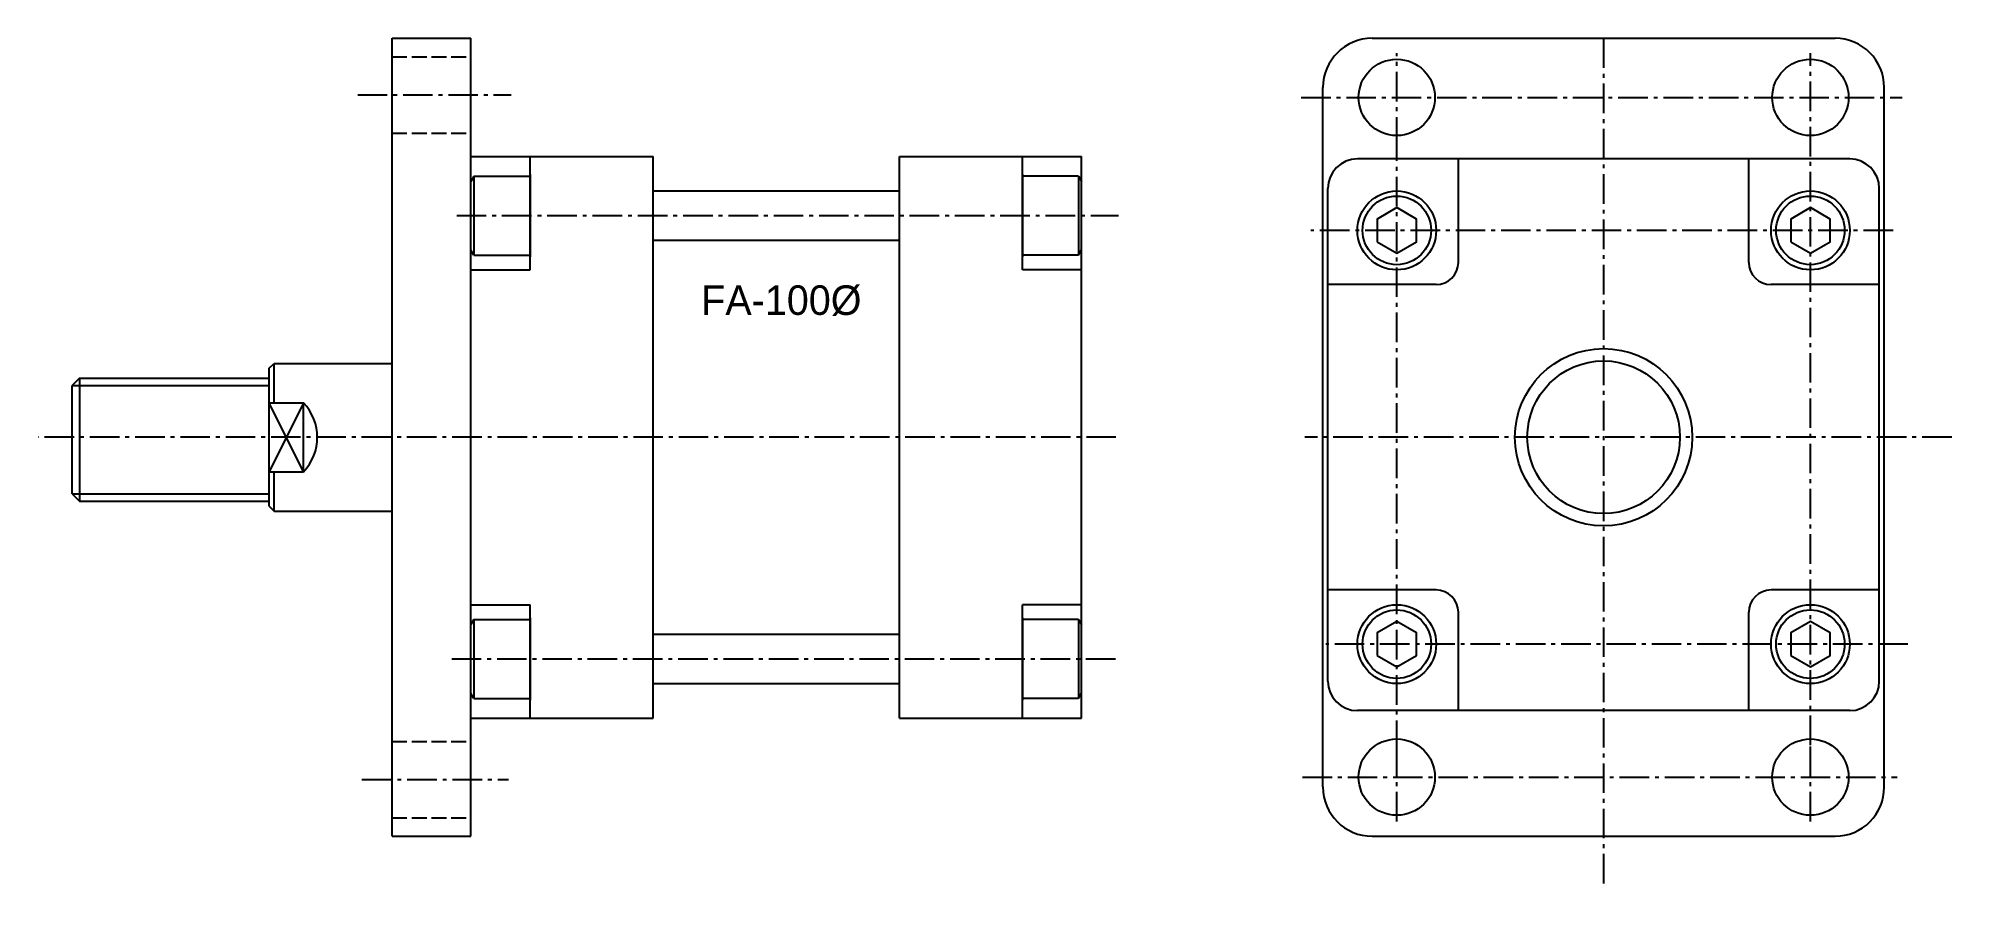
# Model space of a CAD drawing. Extents: x 111 to 499, y 172 to 344.
import ezdxf

# ---------------------------------------------------------------- set-up
doc = ezdxf.new("R2010")
doc.units = 0
doc.header["$MEASUREMENT"] = 0
doc.linetypes.add('DASHED', pattern=[4, 3, -1])
doc.linetypes.add('SCENTER', pattern=[9.2, 6, -1.2, 0.8, -1.2])
for name, color, linetype in [('CON', 2, 'CONTINUOUS'), ('DAS', 3, 'DASHED'), ('DIM', 7, 'CONTINUOUS'), ('SCEN', 1, 'SCENTER'), ('UTI', 7, 'CONTINUOUS')]:
    doc.layers.add(name, color=color, linetype=linetype)

# ---------------------------------------------------------------- blocks, each defined once
blk = doc.blocks.new('00000117')
at = {"layer": 'CON'}
blk.add_lwpolyline([(-2.31, 4), (-4.62, 0), (-2.31, -4), (2.31, -4), (4.62, 0), (2.31, 4)], close=True, dxfattribs=at)
for radius in [8, 6.96]:
    blk.add_circle((0, 0), radius, dxfattribs=at)

msp = doc.modelspace()

# ---------------------------------------------------------------- linework, layer by layer
at = {"layer": 'CON'}
for p, q in [((182.49, 182.35), (182.49, 344.35)), ((182.49, 344.35), (198.49, 344.35)), ((198.49, 182.35), (198.49, 344.35)), ((381.52, 344.35), (475.52, 344.35)), ((371.52, 192.35), (371.52, 334.35)), ((485.52, 192.35), (485.52, 334.35)), ((198.49, 320.35), (235.49, 320.35)), ((210.49, 297.35), (210.49, 320.35)), ((235.49, 206.35), (235.49, 320.35)), ((285.49, 206.35), (285.49, 320.35)), ((285.49, 320.35), (322.49, 320.35)), ((310.49, 297.35), (310.49, 320.35)), ((322.49, 206.35), (322.49, 320.35)), ((478.52, 319.85), (378.52, 319.85)), ((399.02, 298.85), (399.02, 319.85)), ((458.02, 298.85), (458.02, 319.85)), ((199.09, 316.35), (198.49, 315.31)), ((199.09, 316.35), (199.09, 300.35)), ((199.09, 316.35), (210.49, 316.35)), ((210.49, 316.7), (210.49, 300)), ((310.49, 316.7), (310.49, 300)), ((321.89, 316.35), (310.49, 316.35)), ((321.89, 316.35), (321.89, 300.35)), ((321.89, 316.35), (322.49, 315.31)), ((235.49, 313.35), (285.49, 313.35)), ((372.52, 213.85), (372.52, 313.85)), ((484.52, 213.85), (484.52, 313.85)), ((235.49, 303.35), (285.49, 303.35)), ((199.09, 300.35), (198.49, 301.39)), ((199.09, 300.35), (210.49, 300.35)), ((321.89, 300.35), (310.49, 300.35)), ((321.89, 300.35), (322.49, 301.39)), ((198.49, 297.35), (210.49, 297.35)), ((322.49, 297.35), (310.49, 297.35)), ((394.52, 294.35), (372.52, 294.35)), ((484.52, 294.35), (462.52, 294.35)), ((157.49, 277.35), (158.49, 278.35)), ((157.49, 249.35), (157.49, 277.35)), ((158.49, 278.35), (182.49, 278.35)), ((158.49, 270.35), (158.49, 278.35)), ((118.99, 275.35), (117.49, 273.85)), ((117.49, 251.85), (117.49, 273.85)), ((118.99, 275.35), (157.49, 275.35)), ((118.99, 275.35), (118.99, 250.35)), ((157.49, 270.35), (164.49, 270.35)), ((164.49, 256.35), (164.49, 270.35)), ((157.49, 256.35), (164.49, 256.35)), ((158.49, 248.35), (158.49, 256.35)), ((117.49, 251.85), (118.99, 250.35)), ((118.99, 250.35), (157.49, 250.35)), ((157.49, 249.35), (158.49, 248.35)), ((158.49, 248.35), (182.49, 248.35)), ((198.49, 229.35), (210.49, 229.35)), ((210.49, 206.35), (210.49, 229.35)), ((322.49, 229.35), (310.49, 229.35)), ((310.49, 206.35), (310.49, 229.35)), ((394.52, 232.35), (372.52, 232.35)), ((484.52, 232.35), (462.52, 232.35)), ((199.09, 226.35), (198.49, 225.31)), ((199.09, 226.35), (199.09, 210.35)), ((199.09, 226.35), (210.49, 226.35)), ((210.49, 226.7), (210.49, 210)), ((310.49, 226.7), (310.49, 210)), ((321.89, 226.35), (310.49, 226.35)), ((321.89, 226.35), (321.89, 210.35)), ((321.89, 226.35), (322.49, 225.31)), ((399.02, 207.85), (399.02, 227.85)), ((458.02, 207.85), (458.02, 227.85)), ((235.49, 223.35), (285.49, 223.35)), ((199.09, 210.35), (198.49, 211.39)), ((199.09, 210.35), (210.49, 210.35)), ((235.49, 213.35), (285.49, 213.35)), ((321.89, 210.35), (310.49, 210.35)), ((321.89, 210.35), (322.49, 211.39)), ((198.49, 206.35), (235.49, 206.35)), ((285.49, 206.35), (322.49, 206.35)), ((478.52, 207.85), (378.52, 207.85)), ((182.49, 182.35), (198.49, 182.35)), ((381.52, 182.35), (475.52, 182.35))]:
    msp.add_line(p, q, dxfattribs=at)
for centre, radius in [((386.52, 332.35), 7.75), ((470.52, 332.35), 7.75), ((428.52, 263.35), 18), ((428.52, 263.35), 15.5), ((386.52, 194.35), 7.75), ((470.52, 194.35), 7.75)]:
    msp.add_circle(centre, radius, dxfattribs=at)
for centre, radius, start, end in [((381.52, 334.35), 10, 90, 180), ((475.52, 334.35), 10, 0, 90), ((378.52, 313.85), 6, 90, 180), ((478.52, 313.85), 6, 0, 90), ((394.52, 298.85), 4.5, 270, 360), ((462.52, 298.85), 4.5, 180, 270), ((157.09, 263.35), 10.19, 316.6226, 43.3774), ((394.52, 227.85), 4.5, 0, 90), ((462.52, 227.85), 4.5, 90, 180), ((378.52, 213.85), 6, 180, 270), ((478.52, 213.85), 6, 270, 0), ((381.52, 192.35), 10, 180, 270), ((475.52, 192.35), 10, 270, 0)]:
    msp.add_arc(centre, radius, start, end, dxfattribs=at)
at = {"layer": 'DAS'}
for p, q in [((182.49, 340.6), (198.49, 340.6)), ((182.49, 325.1), (198.49, 325.1)), ((182.49, 201.6), (198.49, 201.6)), ((182.49, 186.1), (198.49, 186.1))]:
    msp.add_line(p, q, dxfattribs=at)
at = {"layer": 'SCEN'}
for p, q in [((428.52, 344.35), (428.52, 172.11)), ((386.52, 322.35), (386.52, 341.35)), ((470.52, 320.35), (470.52, 341.35)), ((175.49, 332.85), (206.66, 332.85)), ((367.09, 332.35), (489.15, 332.35)), ((386.52, 199.85), (386.52, 325.85)), ((470.52, 200.85), (470.52, 322.85)), ((195.58, 308.35), (330.03, 308.35)), ((487.3, 305.35), (369.08, 305.35)), ((329.48, 263.35), (110.6, 263.35)), ((499.22, 263.35), (367.85, 263.35)), ((194.58, 218.35), (330.03, 218.35)), ((490.3, 221.35), (372.08, 221.35)), ((470.52, 185.35), (470.52, 204.35)), ((386.52, 185.35), (386.52, 201.35)), ((367.36, 194.35), (488.14, 194.35)), ((176.34, 193.85), (206.12, 193.85))]:
    msp.add_line(p, q, dxfattribs=at)
at = {"layer": 'UTI'}
for p, q in [((117.49, 273.85), (157.49, 273.85)), ((164.49, 256.35), (157.49, 270.35)), ((164.49, 270.35), (157.49, 256.35)), ((117.49, 251.85), (157.49, 251.85))]:
    msp.add_line(p, q, dxfattribs=at)

# ---------------------------------------------------------------- block references
at = {"layer": 'DIM', "rotation": 90}
for p in [(386.52, 305.35), (470.52, 305.35), (386.52, 221.35), (470.52, 221.35)]:
    msp.add_blockref('00000117', p, dxfattribs=at)

# ---------------------------------------------------------------- texts
at = {"layer": 'UTI'}
msp.add_text('FA-100%%C', height=6, dxfattribs=at).set_placement((245.25, 288.19))

doc.saveas('drawing.dxf')
